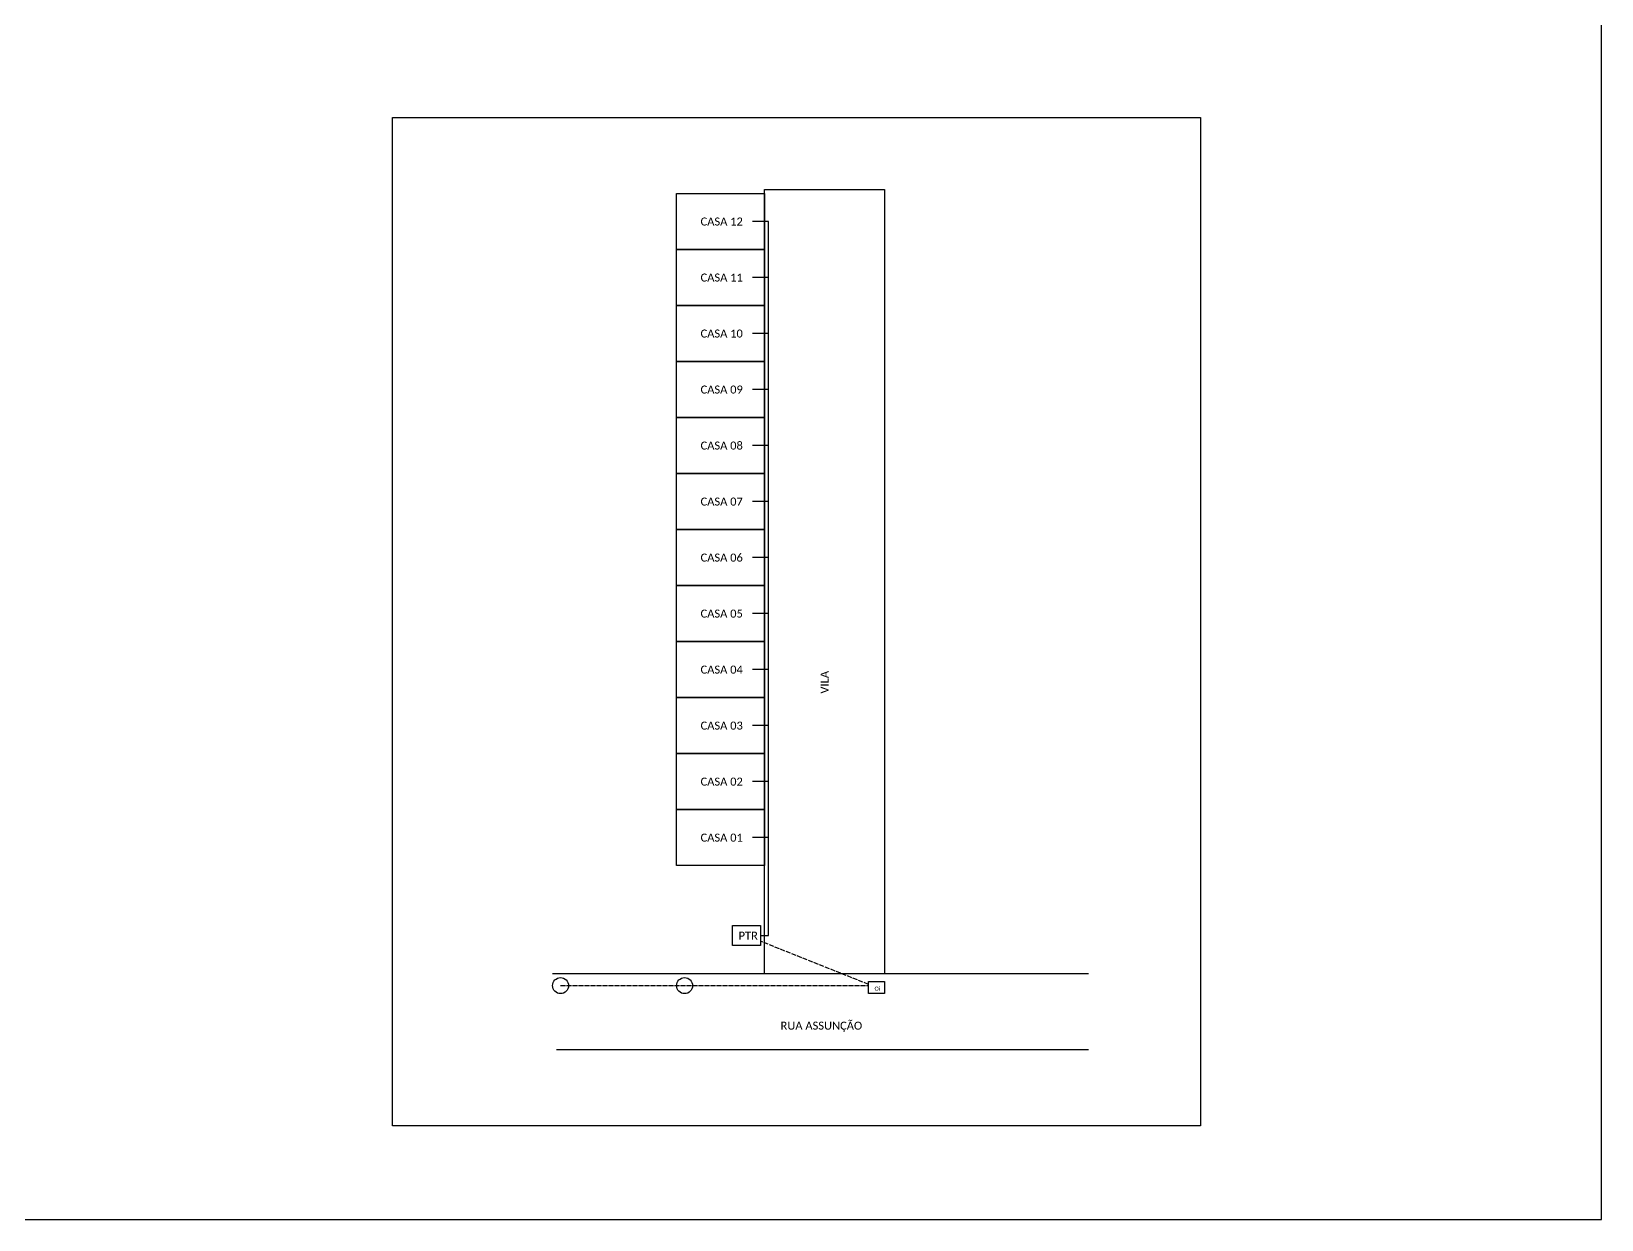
# Model space of a CAD drawing. Extents: x -89 to 749, y 705 to 1299.
# Drawn here: x 356.7 to 749.2, y 705 to 1002 of the extents above; entities that cross this region are included whole.
import ezdxf

# ---------------------------------------------------------------- set-up
doc = ezdxf.new("R2010")
doc.units = 0
doc.linetypes.add('ACAD_ISO02W100', pattern=[15, 12, -3])
doc.styles.add('WMF-Calibri0', font='calibri.ttf')

msp = doc.modelspace()

# ---------------------------------------------------------------- linework, layer by layer
at = {"color": 4, "ltscale": 0.5}
for p, q in [((541, 954.5), (537, 954.5)), ((541, 776), (541, 954.5)), ((541, 940.5), (537, 940.5)), ((541, 926.5), (537, 926.5)), ((541, 912.5), (537, 912.5)), ((541, 898.5), (537, 898.5)), ((541, 884.5), (537, 884.5)), ((541, 870.5), (537, 870.5)), ((541, 856.5), (537, 856.5)), ((541, 842.5), (537, 842.5)), ((541, 828.5), (537, 828.5)), ((541, 814.5), (537, 814.5)), ((541, 800.5), (537, 800.5)), ((539, 776), (541, 776))]:
    msp.add_line(p, q, dxfattribs=at)
msp.add_lwpolyline([(-89.32, 705.02), (749.25, 705.02), (749.25, 1299.02), (-89.32, 1299.02), (-89.32, 705.02)])
at = {"ltscale": 0.5}
msp.add_lwpolyline([(447, 980.5), (649, 980.5), (649, 728.5), (447, 728.5)], close=True, dxfattribs=at)
at = {"color": 7, "ltscale": 0.5}
for points in [[(540, 766.5), (540, 962.5), (570, 962.5), (570, 766.5)], [(487, 766.5), (621, 766.5)], [(488, 747.5), (621, 747.5)]]:
    msp.add_lwpolyline(points, dxfattribs=at)
for points in [[(540, 947.5), (518, 947.5), (518, 961.5), (540, 961.5)], [(540, 933.5), (518, 933.5), (518, 947.5), (540, 947.5)], [(540, 919.5), (518, 919.5), (518, 933.5), (540, 933.5)], [(540, 905.5), (518, 905.5), (518, 919.5), (540, 919.5)], [(540, 891.5), (518, 891.5), (518, 905.5), (540, 905.5)], [(540, 877.5), (518, 877.5), (518, 891.5), (540, 891.5)], [(540, 863.5), (518, 863.5), (518, 877.5), (540, 877.5)], [(540, 849.5), (518, 849.5), (518, 863.5), (540, 863.5)], [(540, 835.5), (518, 835.5), (518, 849.5), (540, 849.5)], [(540, 821.5), (518, 821.5), (518, 835.5), (540, 835.5)], [(540, 807.5), (518, 807.5), (518, 821.5), (540, 821.5)], [(540, 793.5), (518, 793.5), (518, 807.5), (540, 807.5)], [(532, 778.5), (539, 778.5), (539, 773.5), (532, 773.5)], [(566, 764.5), (570, 764.5), (570, 761.5), (566, 761.5)]]:
    msp.add_lwpolyline(points, close=True, dxfattribs=at)
at = {"color": 1, "linetype": 'ACAD_ISO02W100', "ltscale": 0.1}
for points in [[(566, 763.8), (539, 774.6)], [(489, 763.5), (566, 763.5)]]:
    msp.add_lwpolyline(points, dxfattribs=at)
at = {"color": 7, "ltscale": 0.5}
for centre in [(489, 763.5), (520, 763.5)]:
    msp.add_circle(centre, 2, dxfattribs=at)

# ---------------------------------------------------------------- texts
at = {"color": 7, "attachment_point": 1, "style": 'WMF-Calibri0'}
for s, insert, char_height, width in [('CASA 12', (524, 955.5), 2, 12.2303), ('CASA 11', (524, 941.5), 2, 12.2303), ('CASA 10', (524, 927.5), 2, 12.2303), ('CASA 09', (524, 913.5), 2, 12.2303), ('CASA 08', (524, 899.5), 2, 12.2303), ('CASA 07', (524, 885.5), 2, 12.2303), ('CASA 06', (524, 871.5), 2, 12.2303), ('CASA 05', (524, 857.5), 2, 12.2303), ('CASA 04', (524, 843.5), 2, 12.2303), ('CASA 03', (524, 829.5), 2, 12.2303), ('CASA 02', (524, 815.5), 2, 12.2303), ('CASA 01', (524, 801.5), 2, 12.2303), ('PTR', (533.5, 777), 2, 3.855), ('Oi', (567.5, 763.25), 1, 1.9275), ('RUA ASSUNÇÃO ', (544, 754.5), 2, 21.6933)]:
    msp.add_mtext(s, dxfattribs=dict(at, insert=insert, char_height=char_height, width=width))
at = {"color": 7, "insert": (554, 836.5), "char_height": 2, "width": 21.6933, "attachment_point": 1, "rotation": 90, "style": 'WMF-Calibri0'}
msp.add_mtext('VILA ', dxfattribs=at)

doc.saveas('drawing.dxf')
